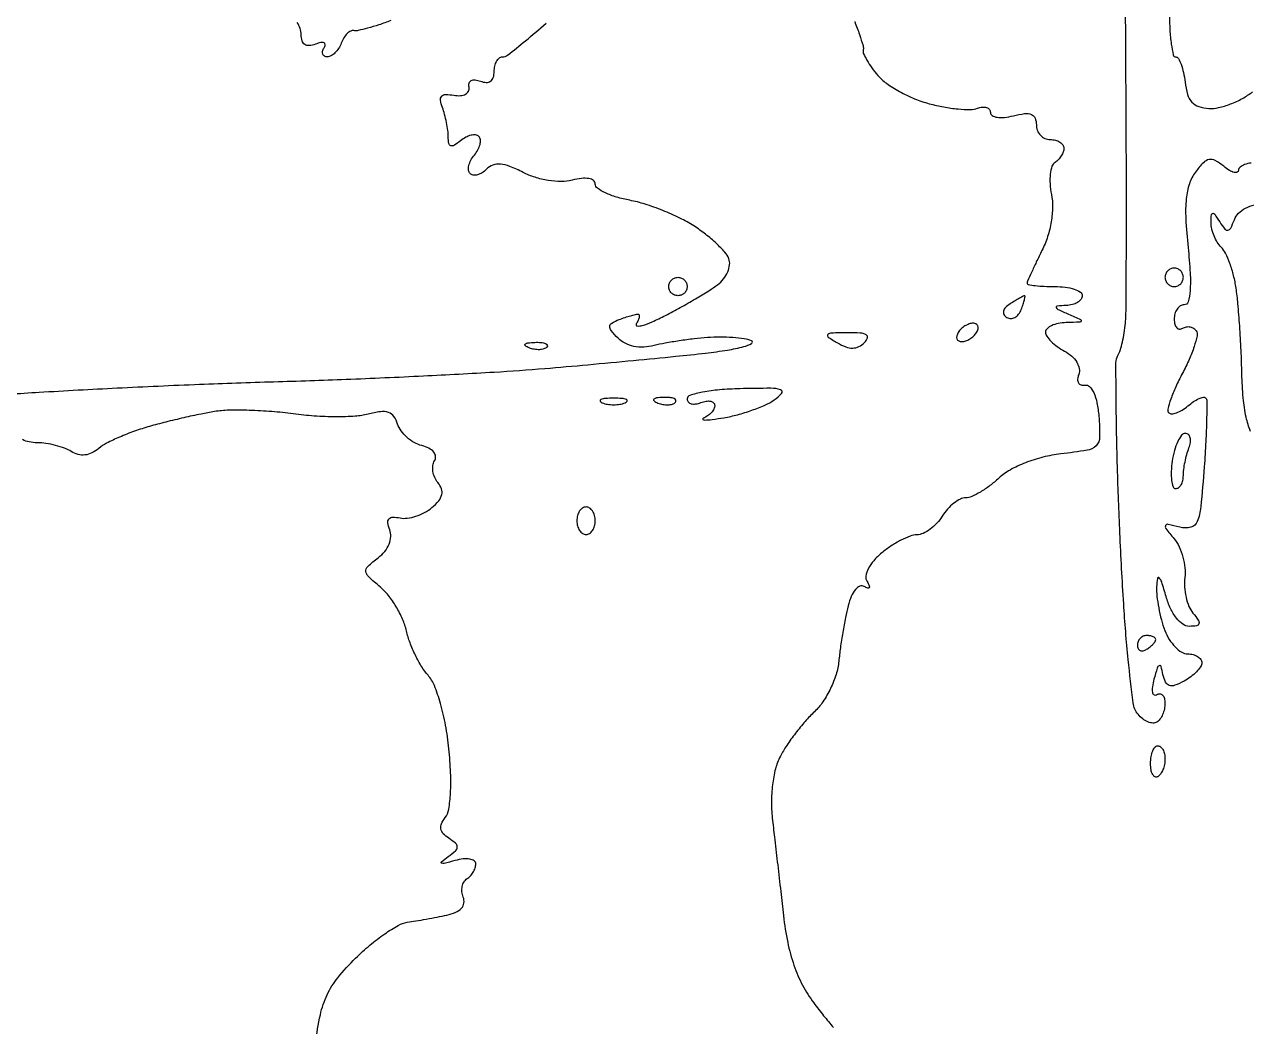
# Model space of a CAD drawing. Extents: x 0 to 102, y 0 to 135.
# Drawn here: x 11.24 to 22.49, y 58.58 to 67.81 of the extents above; entities that cross this region are included whole.
import ezdxf

# ---------------------------------------------------------------- set-up
doc = ezdxf.new("R2010")
doc.units = 0
doc.header["$MEASUREMENT"] = 0

msp = doc.modelspace()

# ---------------------------------------------------------------- linework, layer by layer
for points in [[(22.536963, 66.53273, 0.058529), (22.47516, 66.518527, 0.078566), (22.433116, 66.495579, 0.232658), (22.419, 66.466885, -0.296252), (22.406833, 66.448153, -0.171543), (22.379034, 66.445953, -0.076284), (22.335229, 66.465154, -0.03185), (22.282945, 66.503198, 0.044777), (22.20512, 66.556811, 0.180755), (22.149115, 66.565624, 0.153475), (22.095397, 66.535849, 0.029868), (22.023123, 66.450107, 0.08089), (21.966857, 66.341824, 0.054859), (21.938072, 66.205564, 0.037564), (21.933736, 66.020986, 0.013037), (21.954412, 65.75535, -0.010763), (21.973874, 65.519192, -0.032312), (21.973242, 65.357443, -0.049416), (21.956041, 65.255561, -0.338281), (21.918134, 65.2266, 0.142958), (21.883304, 65.216434, 0.099615), (21.853629, 65.187856, 0.084229), (21.833636, 65.145122, 0.067487), (21.8268, 65.094707, 0.06068), (21.832524, 65.047714, 0.129571), (21.849934, 65.015855, 0.191518), (21.875692, 65.003902, 0.153598), (21.905554, 65.011487, -0.090788), (21.939022, 65.024564, -0.095618), (21.974321, 65.024591, -0.099625), (22.005952, 65.011645, -0.107951), (22.029062, 64.987748, -0.193894), (22.036986, 64.941734, -0.024835), (22.010486, 64.842976, -0.026088), (21.965145, 64.723957, -0.018967), (21.90298, 64.596595, 0.015878), (21.840801, 64.471173, 0.024098), (21.79563, 64.358182, 0.020983), (21.768169, 64.266213, 0.26431), (21.777428, 64.232572, 0.221878), (21.804082, 64.222881, 0.06445), (21.847887, 64.232525, 0.051385), (21.900228, 64.257685, 0.035504), (21.9537, 64.296, -0.025273), (22.006168, 64.335243, -0.039118), (22.055431, 64.363023, -0.04564), (22.095578, 64.377408, -0.273094), (22.116076, 64.371506, -0.193209), (22.127542, 64.342422, -0.003427), (22.125308, 64.171024, -0.008048), (22.118036, 63.969023, -0.005214), (22.103429, 63.735643, -0.005686), (22.072162, 63.36565, -0.071806), (22.039105, 63.230007, -0.24115), (21.98009, 63.178755, -0.124093), (21.879648, 63.179264, 0.010029), (21.770325, 63.205084, 0.341521), (21.747757, 63.194284, 0.28779), (21.750309, 63.167266, 0.008187), (21.82577, 63.072209, -0.063392), (21.872017, 62.998565, -0.040954), (21.906805, 62.903929, -0.040745), (21.925898, 62.804087, -0.059522), (21.924879, 62.714659, 0.049412), (21.922127, 62.627481, 0.039532), (21.935823, 62.534469, 0.040883), (21.9627, 62.449678, 0.07616), (21.999717, 62.388021, -0.023144), (22.048527, 62.323339, -0.219762), (22.054162, 62.290016, -0.29702), (22.032362, 62.270577, -0.037714), (21.966478, 62.2656, -0.157234), (21.906845, 62.284828, -0.071388), (21.847112, 62.342329, -0.05702), (21.793479, 62.430203, -0.038263), (21.752249, 62.54055, 0.006425), (21.711689, 62.674536, 0.115805), (21.688888, 62.712802, 0.621356), (21.6726, 62.7076, 0.027126), (21.66523, 62.630657, 0.037529), (21.668146, 62.54433, 0.018858), (21.684077, 62.436366, 0.018613), (21.709059, 62.325401, 0.026171), (21.740106, 62.228807, 0.048358), (21.78123, 62.145796, 0.054039), (21.836268, 62.075546, 0.061413), (21.896197, 62.027521, 0.139113), (21.951606, 62.0118, -0.061403), (22.000932, 62.00572, -0.079885), (22.042708, 61.987823, -0.097627), (22.070673, 61.961307, -0.155576), (22.0806, 61.930177, -0.14643), (22.069409, 61.892782, -0.046595), (22.032702, 61.846896, -0.041934), (21.979943, 61.800702, -0.035998), (21.917543, 61.761288, -0.032937), (21.832396, 61.722695, -0.167081), (21.78107, 61.721227, -0.212609), (21.746961, 61.751234, -0.056397), (21.723772, 61.821761, 0.018245), (21.705483, 61.896028, 0.473526), (21.688859, 61.90322, 0.201717), (21.670702, 61.881514, 0.007821), (21.640918, 61.779033, 0.028955), (21.62594, 61.708519, 0.080551), (21.626412, 61.658042, 0.216909), (21.64148, 61.635889, 0.282114), (21.66549, 61.635976, -0.151025), (21.694583, 61.643522, -0.191594), (21.719666, 61.632182, -0.13115), (21.736617, 61.601648, -0.061572), (21.7422, 61.556486, -0.05336), (21.736637, 61.504506, -0.048876), (21.720165, 61.453244, -0.052155), (21.695928, 61.410199, -0.100386), (21.667186, 61.383224, -0.157673), (21.631154, 61.374376, -0.080608), (21.585365, 61.385234, -0.067114), (21.537109, 61.413361, -0.054131), (21.493985, 61.455171, -0.143025), (21.448737, 61.559677, -0.006223), (21.403751, 61.959547, -0.009239), (21.361997, 62.473226, -0.004602), (21.327137, 63.125089, -0.003286), (21.304505, 63.72589, -0.005064), (21.293611, 64.245766, -0.001827), (21.290408, 64.692395, -0.137248), (21.309425, 64.7613, 0.060959), (21.330216, 64.807821, 0.01811), (21.350449, 64.883177, 0.017878), (21.367222, 64.970222, 0.018408), (21.377537, 65.0574, 0.018672), (21.384004, 65.205499, 0.000758), (21.386562, 65.741074, 0.001325), (21.386949, 66.375591, 0.000939), (21.384158, 67.0878, -0.000103), (21.379678, 67.889145, -0.000072), (21.374933, 68.794869, -0.000072)], [(21.783491, 67.91265, 0.013756), (21.787343, 67.75859, 0.022609), (21.800062, 67.628843, 0.018694), (21.818196, 67.529369, 0.351797), (21.841321, 67.5108, -0.270836), (21.865776, 67.496505, -0.040081), (21.890741, 67.442459, -0.036025), (21.912403, 67.367291, -0.023504), (21.926931, 67.27815, 0.043422), (21.949866, 67.165784, 0.112807), (21.990146, 67.094244, 0.129757), (22.053517, 67.053153, 0.066809), (22.147137, 67.035753, 0.069773), (22.236212, 67.043699, 0.034535), (22.344974, 67.077026, 0.033442), (22.454985, 67.127911, 0.041629), (22.548987, 67.189943, -0.0263)], [(10.8288, 64.384692, -0.005055), (11.376868, 64.422464, -0.002291), (12.095156, 64.461373, -0.002268), (12.853293, 64.49551, -0.003107), (13.536, 64.518898, 0.002857), (14.203414, 64.541429, 0.002358), (14.914716, 64.572871, 0.00238), (15.567182, 64.607909, 0.006363), (16.0317, 64.641009, 0.001568), (16.428291, 64.675599, 0.001298), (16.850469, 64.71486, 0.00131), (17.237374, 64.752878, 0.003525), (17.5122, 64.782568, 0.01092), (17.714917, 64.810413, 0.026146), (17.86329, 64.842134, 0.061344), (17.936782, 64.871952, 0.632118), (17.9352, 64.896411, 0.058467), (17.867781, 64.914491, 0.018296), (17.763608, 64.925852, 0.018006), (17.645398, 64.930113, 0.01898), (17.529257, 64.925705, 0.010895), (17.407014, 64.913726, 0.007686), (17.270216, 64.895168, 0.007762), (17.139899, 64.87337, 0.016163), (17.039265, 64.851543, -0.050561), (16.942879, 64.837481, -0.061696), (16.852085, 64.844706, -0.066947), (16.772023, 64.872697, -0.079007), (16.707132, 64.919782, -0.021519), (16.642918, 64.989775, -0.192368), (16.630074, 65.028633, -0.253942), (16.649162, 65.0592, -0.037216), (16.717593, 65.091483, -0.009345), (16.770955, 65.110824, -0.010848), (16.822427, 65.127161, -0.009942), (16.866415, 65.139134, -0.061546), (16.889612, 65.142, -0.322469), (16.900192, 65.134385, -0.124351), (16.901636, 65.115318, -0.064771), (16.89254, 65.086037, -0.030765), (16.873849, 65.051169, 0.549832), (16.88284, 65.032644, 0.098999), (16.929992, 65.036607, 0.035203), (17.022186, 65.070424, 0.013934), (17.143806, 65.129146, 0.007508), (17.279848, 65.202181, 0.006699), (17.418952, 65.282032, 0.006735), (17.542049, 65.357161, 0.020636), (17.622554, 65.412559, 0.06339), (17.677276, 65.465683, 0.066086), (17.716043, 65.53012, 0.073367), (17.733687, 65.595611, 0.122998), (17.726447, 65.651832, 0.088206), (17.690014, 65.711417, 0.023219), (17.611788, 65.791899, 0.022831), (17.512709, 65.876637, 0.021649), (17.404593, 65.953592, 0.03023), (17.277027, 66.025762, 0.018353), (17.118529, 66.096109, 0.018362), (16.955549, 66.154549, 0.030636), (16.81425, 66.190075, -0.025766), (16.692724, 66.219375, -0.037975), (16.590192, 66.25844, -0.042824), (16.517065, 66.300849, -0.244629), (16.497, 66.339405, 0.235742), (16.480992, 66.37147, 0.118965), (16.438468, 66.389847, 0.071353), (16.371117, 66.391777, 0.033032), (16.28477, 66.376076, -0.061852), (16.183649, 66.363641, -0.038664), (16.064555, 66.373007, -0.037312), (15.94249, 66.401633, -0.043103), (15.832055, 66.44717, 0.024647), (15.711525, 66.502151, 0.073602), (15.623526, 66.522917, 0.110478), (15.554719, 66.513553, 0.107935), (15.495795, 66.475755, -0.056287), (15.455023, 66.443257, -0.075735), (15.411773, 66.424495, -0.09496), (15.372873, 66.421815, -0.167753), (15.344254, 66.435746, -0.174169), (15.330125, 66.465718, -0.081642), (15.333047, 66.509081, -0.065828), (15.351835, 66.558745, -0.049938), (15.38441, 66.60709, 0.049172), (15.417051, 66.655372, 0.065161), (15.436019, 66.704853, 0.08101), (15.439225, 66.747958, 0.176288), (15.4254, 66.7776, 0.173777), (15.395897, 66.791535, 0.081757), (15.353254, 66.788717, 0.065951), (15.304435, 66.770294, 0.050081), (15.256934, 66.738307, -0.029639), (15.199913, 66.696429, -0.224191), (15.167683, 66.692113, -0.28003), (15.148564, 66.714056, -0.042695), (15.1434, 66.774422, 0.031925), (15.139565, 66.834424, 0.017156), (15.1276, 66.907648, 0.01702), (15.110222, 66.981762, 0.02552), (15.089613, 67.044927, -0.051143), (15.071738, 67.111, -0.233021), (15.083017, 67.148003, -0.208499), (15.120655, 67.164181, -0.041405), (15.195363, 67.157596, 0.05707), (15.256447, 67.154132, 0.109788), (15.303387, 67.16743, 0.157729), (15.329906, 67.195155, 0.162373), (15.334765, 67.232805, -0.122109), (15.336575, 67.269393, -0.203556), (15.355996, 67.29273, -0.149589), (15.391998, 67.299212, -0.06197), (15.440515, 67.287204, 0.079447), (15.493293, 67.276074, 0.165865), (15.533181, 67.28752, 0.164453), (15.557978, 67.321061, 0.077815), (15.5664, 67.374849, -0.053921), (15.572025, 67.426859, -0.073656), (15.588716, 67.470864, -0.093361), (15.61338, 67.500401, -0.173939), (15.642368, 67.5108, 0.168104), (15.690435, 67.52743, 0.005331), (15.853876, 67.65875, 0.009798), (16.044289, 67.821461, 0.006578)], [(14.61465, 67.845373, -0.011112), (14.50455, 67.806115, -0.014084), (14.401137, 67.775017, -0.012118), (14.31402, 67.753724, -0.10258), (14.273896, 67.753281, 0.174702), (14.24511, 67.748857, 0.071863), (14.213029, 67.724876, 0.05909), (14.182703, 67.686391, 0.045764), (14.159095, 67.638485, -0.051123), (14.134375, 67.589647, -0.055528), (14.100831, 67.548307, -0.062598), (14.063977, 67.520107, -0.132804), (14.029556, 67.5108, -0.12412), (14.003062, 67.51748, -0.188332), (13.987856, 67.535367, -0.149462), (13.986895, 67.562438, -0.073219), (14.000701, 67.594431, 0.1144), (14.010343, 67.622974, 0.32948), (14.000245, 67.639873, 0.155351), (13.970143, 67.64251, 0.036408), (13.921094, 67.62768, -0.071299), (13.864479, 67.614779, -0.169946), (13.823296, 67.625513, -0.172625), (13.798205, 67.659407, -0.073979), (13.7898, 67.715904, 0.083187), (13.780313, 67.772531, 0.065968), (13.752523, 67.828099, 0.066318)], [(18.885361, 67.836468, -0.012911), (18.9298, 67.71608, -0.009926), (18.96197, 67.614938, -0.123072), (18.963698, 67.574946, 0.155778), (18.967422, 67.540384, 0.025977), (18.997955, 67.480031, 0.026326), (19.042812, 67.410499, 0.020633), (19.098339, 67.339954, 0.062486), (19.17789, 67.267624, 0.027777), (19.298391, 67.192489, 0.026963), (19.43647, 67.126114, 0.032797), (19.572274, 67.07981, 0.019971), (19.705914, 67.04949, 0.021899), (19.837509, 67.03103, 0.021984), (19.950555, 67.02519, 0.093789), (20.016767, 67.037196, -0.062017), (20.061939, 67.048372, -0.108458), (20.100128, 67.04464, -0.150948), (20.125223, 67.026984, -0.166011), (20.1348, 66.998933, 0.266203), (20.150965, 66.970722, 0.097059), (20.196049, 66.954946, 0.062882), (20.264096, 66.953755, 0.034465), (20.3463, 66.96846, -0.029142), (20.450251, 66.988197, -0.126491), (20.512027, 66.980605, -0.206124), (20.545818, 66.947145, -0.096238), (20.5578, 66.885471, 0.092135), (20.567454, 66.833527, 0.096052), (20.595077, 66.789371, 0.09939), (20.636283, 66.759821, 0.106399), (20.6847, 66.7494, -0.06085), (20.733226, 66.743472, -0.079459), (20.774323, 66.726015, -0.097386), (20.801837, 66.700155, -0.156819), (20.8116, 66.669793, -0.087212), (20.805591, 66.635604, -0.053351), (20.787563, 66.598714, -0.051455), (20.761072, 66.564862, -0.062685), (20.729771, 66.539613, 0.178786), (20.701583, 66.503546, 0.049581), (20.686329, 66.432146, 0.043404), (20.684108, 66.342, 0.033834), (20.696793, 66.244785, -0.054093), (20.707371, 66.126662, -0.037154), (20.694865, 65.992627, -0.035708), (20.66147, 65.855391, -0.038182), (20.609422, 65.727468, 0.003993), (20.557225, 65.620711, 0.005871), (20.513215, 65.526009, 0.002953), (20.477405, 65.445254, 0.103233), (20.4732, 65.425102, 0.36707), (20.483065, 65.413475, 0.012163), (20.547754, 65.404408, 0.017903), (20.629692, 65.397909, 0.010836), (20.727, 65.3958, -0.031626), (20.824227, 65.389644, -0.048861), (20.906246, 65.370949, -0.06271), (20.963071, 65.343709, -0.254951), (20.9808, 65.3112, -0.16722), (20.969533, 65.278453, -0.090029), (20.93731, 65.249705, -0.072474), (20.889382, 65.229203, -0.054897), (20.83275, 65.220654, 0.011173), (20.750555, 65.215511, 0.467319), (20.741594, 65.202735, 0.223503), (20.75644, 65.185197, 0.005675), (20.8539, 65.142, -0.003751), (20.96512, 65.093215, -0.368608), (20.971978, 65.078785, -0.326773), (20.958712, 65.068135, -0.003386), (20.83275, 65.063346, 0.040856), (20.759874, 65.055084, 0.059222), (20.698315, 65.03517, 0.076766), (20.656417, 65.007454, 0.211354), (20.6424, 64.975777, 0.153333), (20.654269, 64.937983, 0.044282), (20.69403, 64.890498, 0.040036), (20.750892, 64.8421, 0.033446), (20.818162, 64.800088, -0.05814), (20.883494, 64.754665, -0.07521), (20.930301, 64.69875, -0.089748), (20.952874, 64.640172, -0.139699), (20.948106, 64.586627, 0.071194), (20.937934, 64.542029, 0.151781), (20.945543, 64.507865, 0.192515), (20.969251, 64.489082, 0.121395), (21.004995, 64.487365, -0.252274), (21.048475, 64.473884, -0.088679), (21.086545, 64.418121, -0.057182), (21.11603, 64.325398, -0.027559), (21.133271, 64.201751, -0.022868), (21.140595, 64.007651, -0.197835), (21.107683, 63.92951, -0.155725), (21.025003, 63.887245, -0.01284), (20.782387, 63.85357, 0.033425), (20.618575, 63.823919, 0.031728), (20.457214, 63.77235, 0.033486), (20.315492, 63.705681, 0.060918), (20.212113, 63.630569, -0.025752), (20.129817, 63.561458, -0.02779), (20.042849, 63.503042, -0.028811), (19.963279, 63.461789, -0.105564), (19.908065, 63.45, 0.118495), (19.858272, 63.438032, 0.048274), (19.799174, 63.400297, 0.044197), (19.74075, 63.345534, 0.042813), (19.692167, 63.2808, -0.048433), (19.642284, 63.215863, -0.045976), (19.580027, 63.160476, -0.049404), (19.515359, 63.122022, -0.104301), (19.4588, 63.108785, 0.085155), (19.39634, 63.096648, 0.02827), (19.310801, 63.058616, 0.027203), (19.219024, 63.004931, 0.027788), (19.134296, 62.941949, 0.039813), (19.060613, 62.869872, 0.061148), (19.01067, 62.796032, 0.079333), (18.988968, 62.729252, 0.179246), (18.999318, 62.677892, -0.028037), (19.020164, 62.639507, -0.249105), (19.019293, 62.620917, -0.370722), (19.005101, 62.616124, -0.042331), (18.972496, 62.632644, 0.245319), (18.933623, 62.635465, 0.117474), (18.892418, 62.60462, 0.073054), (18.854133, 62.541965, 0.038473), (18.824883, 62.455365, 0.013636), (18.800363, 62.346511, 0.007091), (18.775421, 62.209531, 0.007045), (18.753775, 62.068063, 0.01066), (18.739307, 61.94436, -0.052514), (18.714656, 61.822779, -0.036236), (18.662848, 61.692087, -0.036367), (18.593091, 61.570971, -0.054956), (18.514299, 61.47838, 0.024687), (18.429941, 61.390595, 0.015752), (18.340394, 61.280902, 0.015825), (18.259199, 61.167525, 0.028224), (18.200884, 61.068767, 0.055503), (18.156179, 60.952153, 0.033597), (18.128513, 60.806738, 0.031104), (18.118994, 60.644633, 0.028255), (18.129053, 60.477248, -0.000389), (18.149651, 60.300079, -0.000175), (18.176417, 60.067571, -0.000174), (18.204511, 59.822014, -0.000237), (18.229647, 59.6007, 0.022246), (18.268676, 59.354324, 0.033107), (18.326422, 59.143855, 0.0368), (18.405467, 58.960758, 0.040283), (18.508506, 58.797, 0.008243), (18.599525, 58.679392, 0.009627), (18.689883, 58.570881, 0.008722)], [(22.528701, 64.061228, -0.03889), (22.489431, 64.191999, -0.031476), (22.462434, 64.369361, -0.016549), (22.450165, 64.5921, 0.0061), (22.442824, 64.807081, 0.00522), (22.429967, 65.033295, 0.005264), (22.413971, 65.238646, 0.014943), (22.397044, 65.38124, 0.025143), (22.373986, 65.495985, 0.025061), (22.339507, 65.607963, 0.025862), (22.299528, 65.702385, 0.083484), (22.26013, 65.75771, -0.058752), (22.223875, 65.803658, -0.039514), (22.193466, 65.863274, -0.039635), (22.172934, 65.926617, -0.061104), (22.166495, 65.98377, -0.012712), (22.169108, 66.057744, -0.372924), (22.181325, 66.070228, -0.269682), (22.199831, 66.061412, -0.008875), (22.246544, 65.990371, 0.025443), (22.292352, 65.925494, 0.271633), (22.321213, 65.914144, 0.245408), (22.347335, 65.933476, 0.021499), (22.3812, 66.011521, -0.10656), (22.419538, 66.0702, -0.074046), (22.483643, 66.11713, -0.06564), (22.566754, 66.147752, -0.054086)], [(13.921413, 58.424722, -0.022119), (13.966284, 58.68845, -0.056849), (14.028196, 58.871387, -0.06035), (14.127303, 59.029304, -0.027574), (14.291014, 59.20999, -0.020742), (14.421748, 59.328891, -0.022551), (14.558402, 59.433092, -0.022763), (14.682639, 59.51113, -0.093814), (14.766324, 59.539631, 0.006822), (14.843885, 59.551736, 0.003433), (14.941437, 59.569017, 0.003409), (15.042049, 59.588264, 0.00505), (15.129942, 59.606624, 0.046313), (15.21211, 59.632817, 0.106241), (15.264976, 59.669989, 0.149501), (15.287488, 59.716657, 0.130501), (15.281687, 59.770733, -0.068681), (15.270051, 59.820593, -0.07318), (15.272755, 59.870629, -0.081344), (15.288887, 59.913174, -0.123744), (15.316295, 59.941384, 0.067408), (15.347245, 59.966833, 0.052324), (15.373434, 60.001757, 0.053442), (15.391237, 60.040361, 0.081511), (15.3972, 60.076694, 0.244411), (15.38228, 60.105393, 0.112115), (15.342132, 60.121833, 0.071373), (15.280895, 60.123232, 0.038656), (15.20685, 60.108459, -0.00549), (15.105014, 60.081017, -0.196326), (15.081274, 60.084253, -0.531384), (15.080302, 60.097968, -0.011753), (15.1434, 60.145058, 0.026605), (15.210038, 60.197942, 0.206476), (15.226564, 60.233089, 0.228961), (15.211535, 60.266939, 0.03277), (15.14884, 60.313352, -0.060821), (15.097716, 60.355826, -0.146025), (15.075802, 60.39939, -0.147908), (15.081482, 60.447457, -0.062975), (15.114976, 60.503702, 0.126857), (15.148311, 60.580291, 0.026039), (15.164054, 60.728139, 0.023978), (15.165201, 60.917277, 0.014923), (15.149302, 61.138568, 0.019987), (15.118446, 61.355117, 0.023801), (15.071587, 61.556061, 0.025101), (15.015674, 61.720973, 0.089356), (14.957107, 61.815368, -0.046524), (14.899565, 61.892561, -0.023733), (14.84152, 61.998778, -0.023358), (14.79163, 62.114844, -0.032279), (14.758706, 62.2233, 0.04529), (14.722802, 62.331388, 0.031163), (14.663895, 62.446347, 0.031499), (14.592665, 62.550728, 0.054192), (14.519465, 62.626208, -0.014273), (14.408822, 62.723444, -0.188048), (14.385584, 62.77161, -0.230364), (14.403664, 62.817532, -0.022069), (14.498361, 62.897093, 0.057752), (14.559264, 62.95615, 0.074296), (14.599116, 63.023073, 0.084012), (14.614546, 63.091706, 0.105368), (14.604408, 63.155982, -0.051355), (14.587413, 63.218905, -0.224181), (14.597788, 63.254996, -0.216066), (14.63268, 63.270755, -0.047905), (14.699547, 63.264243, 0.081051), (14.766685, 63.262156, 0.045528), (14.846486, 63.28014, 0.043934), (14.925893, 63.313756, 0.05435), (14.992284, 63.358873, 0.04202), (15.055366, 63.422469, 0.115086), (15.083742, 63.478584, 0.147302), (15.080844, 63.532709, 0.086904), (15.048451, 63.58937, -0.069836), (15.018842, 63.637309, -0.065638), (15.002789, 63.692564, -0.070024), (15.002151, 63.746459, -0.106801), (15.017729, 63.790388, 0.168373), (15.026749, 63.830732, 0.146693), (15.009625, 63.870677, 0.101497), (14.965951, 63.905437, 0.053586), (14.900914, 63.930129, -0.065872), (14.83043, 63.958882, -0.05156), (14.76322, 64.007058, -0.052813), (14.709116, 64.066273, -0.08205), (14.677787, 64.127785, 0.077942), (14.642367, 64.198758, 0.158223), (14.592814, 64.235536, 0.115205), (14.519373, 64.242552, 0.031803), (14.404915, 64.219619, -0.050477), (14.287505, 64.200616, -0.015968), (14.109814, 64.1957, -0.015764), (13.910095, 64.202854, -0.016889), (13.715792, 64.222566, 0.014099), (13.518936, 64.243647, 0.012212), (13.311531, 64.254871, 0.012376), (13.123112, 64.255793, 0.034751), (12.991813, 64.244033, 0.01128), (12.868433, 64.221407, 0.005222), (12.709127, 64.186724, 0.005169), (12.542424, 64.146785, 0.007164), (12.3939, 64.107303, 0.017309), (12.254896, 64.062966, 0.016514), (12.117061, 64.008487, 0.016712), (11.998645, 63.952327, 0.054933), (11.926668, 63.904548, -0.059122), (11.862852, 63.862949, -0.087094), (11.798812, 63.84413, -0.092855), (11.735265, 63.848785, -0.076545), (11.672868, 63.875984, 0.05229), (11.611377, 63.906403, 0.026376), (11.528694, 63.932176, 0.02587), (11.439583, 63.950026, 0.034804), (11.35755, 63.956305, -0.048511), (11.284705, 63.96389, -0.068212), (11.223115, 63.985462, -0.088047)]]:
    msp.add_lwpolyline(points, format="xyb")
for points in [[(21.8268, 65.565, 0.099038), (21.794513, 65.558541, 0.097945), (21.767051, 65.540149, 0.097945), (21.748659, 65.512687, 0.099038), (21.7422, 65.4804, 0.099038), (21.748659, 65.448113, 0.097945), (21.767051, 65.420651, 0.097945), (21.794513, 65.402259, 0.099038), (21.8268, 65.3958, 0.099038), (21.859087, 65.402259, 0.097945), (21.886549, 65.420651, 0.097945), (21.904941, 65.448113, 0.099038), (21.9114, 65.4804, 0.099038), (21.904941, 65.512687, 0.097945), (21.886549, 65.540149, 0.097945), (21.859087, 65.558541, 0.099038)], [(17.2584, 65.4804, -0.099038), (17.290687, 65.473941, -0.097945), (17.318149, 65.455549, -0.097945), (17.336541, 65.428087, -0.099038), (17.343, 65.3958, -0.099038), (17.336541, 65.363513, -0.097945), (17.318149, 65.336051, -0.097945), (17.290687, 65.317659, -0.099038), (17.2584, 65.3112, -0.099038), (17.226113, 65.317659, -0.097945), (17.198651, 65.336051, -0.097945), (17.180259, 65.363513, -0.099038), (17.1738, 65.3958, -0.099038), (17.180259, 65.428087, -0.097945), (17.198651, 65.455549, -0.097945), (17.226113, 65.473941, -0.099038)], [(20.449395, 65.309905, 0.104179), (20.437541, 65.306528, 0.005462), (20.402616, 65.287625, 0.008431), (20.361435, 65.263835, 0.006016), (20.316118, 65.23588, 0.054355), (20.274024, 65.202298, 0.139231), (20.255098, 65.16863, 0.195339), (20.259813, 65.137512, 0.120839), (20.286103, 65.110761, 0.142705), (20.322191, 65.10077, 0.124025), (20.36022, 65.110895, 0.102314), (20.394484, 65.140401, 0.072515), (20.41938, 65.184786, 0.011677), (20.436669, 65.233189, 0.021069), (20.448207, 65.273685, 0.018693), (20.45438, 65.304445, 0.483488)], [(19.975586, 65.0574, 0.085235), (19.939358, 65.051179, 0.053414), (19.900478, 65.032549, 0.051777), (19.864973, 65.005162, 0.064269), (19.8387, 64.9728, 0.076764), (19.82501, 64.94045, 0.154201), (19.826624, 64.913051, 0.186277), (19.84297, 64.894904, 0.117858), (19.871014, 64.8882, 0.085235), (19.907242, 64.894421, 0.053414), (19.946122, 64.913051, 0.051777), (19.981627, 64.940438, 0.064269), (20.0079, 64.9728, 0.076764), (20.02159, 65.00515, 0.154201), (20.019976, 65.032549, 0.186277), (20.00363, 65.050696, 0.117858)], [(18.81927, 64.970227, 0.006175), (18.672185, 64.966894, 0.18983), (18.639191, 64.952546, 0.471567), (18.641373, 64.929865, 0.016776), (18.725903, 64.876861, 0.04153), (18.803527, 64.839984, 0.092968), (18.867576, 64.828653, 0.112876), (18.92335, 64.842013, 0.081552), (18.975473, 64.879433, 0.113627), (19.002012, 64.921847, 0.358555), (18.991156, 64.951067, 0.117828), (18.93659, 64.967466, 0.016922)], [(15.94005, 64.881521, -0.028489), (15.998947, 64.880591, -0.077125), (16.039554, 64.871224, -0.208169), (16.054997, 64.855603, -0.296942), (16.051088, 64.837087, -0.126455), (16.023429, 64.820739, -0.060344), (15.982372, 64.814042, -0.05415), (15.935203, 64.817208, -0.051402), (15.888937, 64.830409, -0.054073), (15.853687, 64.849152, -0.470617), (15.852228, 64.86457, -0.168741), (15.876911, 64.876526, -0.018894)], [(16.6662, 64.367242, 0.017491), (16.590784, 64.364603, 0.078554), (16.547892, 64.354707, 0.447206), (16.542736, 64.340415, 0.174857), (16.56045, 64.324571, 0.057986), (16.608673, 64.311345, 0.037979), (16.6662, 64.306969, 0.037979), (16.723727, 64.311345, 0.057986), (16.77195, 64.324571, 0.174857), (16.789664, 64.340415, 0.447206), (16.784508, 64.354707, 0.078554), (16.741616, 64.364603, 0.017491)], [(17.12445, 64.373921, 0.018894), (17.061311, 64.368926, 0.168741), (17.036628, 64.35697, 0.470617), (17.038087, 64.341552, 0.054073), (17.073337, 64.322809, 0.051402), (17.119603, 64.309608, 0.05415), (17.166772, 64.306442, 0.060344), (17.207829, 64.313139, 0.126455), (17.235488, 64.329487, 0.296942), (17.239397, 64.348003, 0.208169), (17.223954, 64.363624, 0.077125), (17.183347, 64.372991, 0.028489)], [(17.827173, 64.454107, 0.016014), (17.641572, 64.443874, 0.026014), (17.485226, 64.421982, 0.023899), (17.36761, 64.393334, 0.332523), (17.343, 64.360421, 0.183068), (17.353358, 64.333078, 0.147566), (17.380277, 64.316443, 0.100751), (17.42131, 64.313991, 0.056377), (17.4699, 64.326594, -0.050645), (17.518512, 64.339797, -0.092157), (17.559523, 64.338985, -0.14159), (17.586407, 64.324821, -0.203903), (17.5968, 64.300395, -0.119995), (17.589039, 64.268521, -0.062788), (17.565736, 64.234685, -0.056921), (17.531492, 64.204129, -0.055952), (17.49105, 64.181874, 0.510692), (17.488694, 64.172044, 0.226788), (17.503343, 64.165579, 0.026075), (17.57393, 64.171418, 0.007671), (17.6814, 64.187662, 0.024256), (17.807001, 64.214939, 0.019279), (17.939554, 64.256075, 0.019676), (18.059649, 64.303877, 0.045388), (18.144423, 64.351171, 0.064689), (18.212106, 64.411594, 0.53656), (18.202948, 64.444415, 0.080066), (18.113812, 64.458247, 0.004303)], [(21.930053, 64.0422, 0.231982), (21.895162, 64.025091, 0.05334), (21.859751, 63.967646, 0.044477), (21.829156, 63.885603, 0.030589), (21.808754, 63.7884, 0.025568), (21.799523, 63.691111, 0.042928), (21.802994, 63.609154, 0.055623), (21.817011, 63.55169, 0.314934), (21.841452, 63.5346, 0.167565), (21.868137, 63.543801, 0.095006), (21.890853, 63.569844, 0.075798), (21.90621, 63.608687, 0.056361), (21.9114, 63.654581, -0.032815), (21.91505, 63.710137, -0.017107), (21.926484, 63.778627, -0.016939), (21.943078, 63.848391, -0.024761), (21.962751, 63.908381, 0.05424), (21.976276, 63.959629, 0.097635), (21.974329, 64.002891, 0.145673), (21.957747, 64.031259, 0.190383)], [(16.4124, 63.3654, 0.148195), (16.380137, 63.355623, 0.098894), (16.352651, 63.328123, 0.082425), (16.334119, 63.287014, 0.064853), (16.3278, 63.2385, 0.064853), (16.334119, 63.189986, 0.082425), (16.352651, 63.148877, 0.098894), (16.380137, 63.121377, 0.148195), (16.4124, 63.1116, 0.148195), (16.444663, 63.121377, 0.098894), (16.472149, 63.148877, 0.082425), (16.490681, 63.189986, 0.064853), (16.497, 63.2385, 0.064853), (16.490681, 63.287014, 0.082425), (16.472149, 63.328123, 0.098894), (16.444663, 63.355623, 0.148195)], [(21.573, 62.181, 0.105053), (21.54072, 62.174142, 0.099167), (21.513251, 62.154682, 0.09642), (21.49484, 62.125607, 0.093332), (21.4884, 62.091407, 0.108972), (21.495023, 62.061379, 0.182303), (21.513251, 62.043491, 0.161196), (21.540674, 62.040859, 0.082592), (21.573, 62.0541, 0.029505), (21.605383, 62.076857, 0.035638), (21.632749, 62.101986, 0.038439), (21.652055, 62.125865, 0.151918), (21.6576, 62.143693, 0.210953), (21.651301, 62.157959, 0.081139), (21.632749, 62.170041, 0.061769), (21.605389, 62.178264, 0.042167)], [(21.675729, 61.1658, -0.177669), (21.701096, 61.156492, -0.092326), (21.722674, 61.12999, -0.072414), (21.737283, 61.090534, -0.05256), (21.7422, 61.043893, -0.049465), (21.737273, 60.994214, -0.04742), (21.722674, 60.945728, -0.051141), (21.701212, 60.905436, -0.106803), (21.675729, 60.880904, -0.251349), (21.650615, 60.879368, -0.161426), (21.628783, 60.899768, -0.085489), (21.61398, 60.943179, -0.039538), (21.609257, 61.002811, -0.0389), (21.61412, 61.065224, -0.057994), (21.628783, 61.117922, -0.076248), (21.650282, 61.153833, -0.223398)]]:
    msp.add_lwpolyline(points, format="xyb", close=True)

doc.saveas('drawing.dxf')
